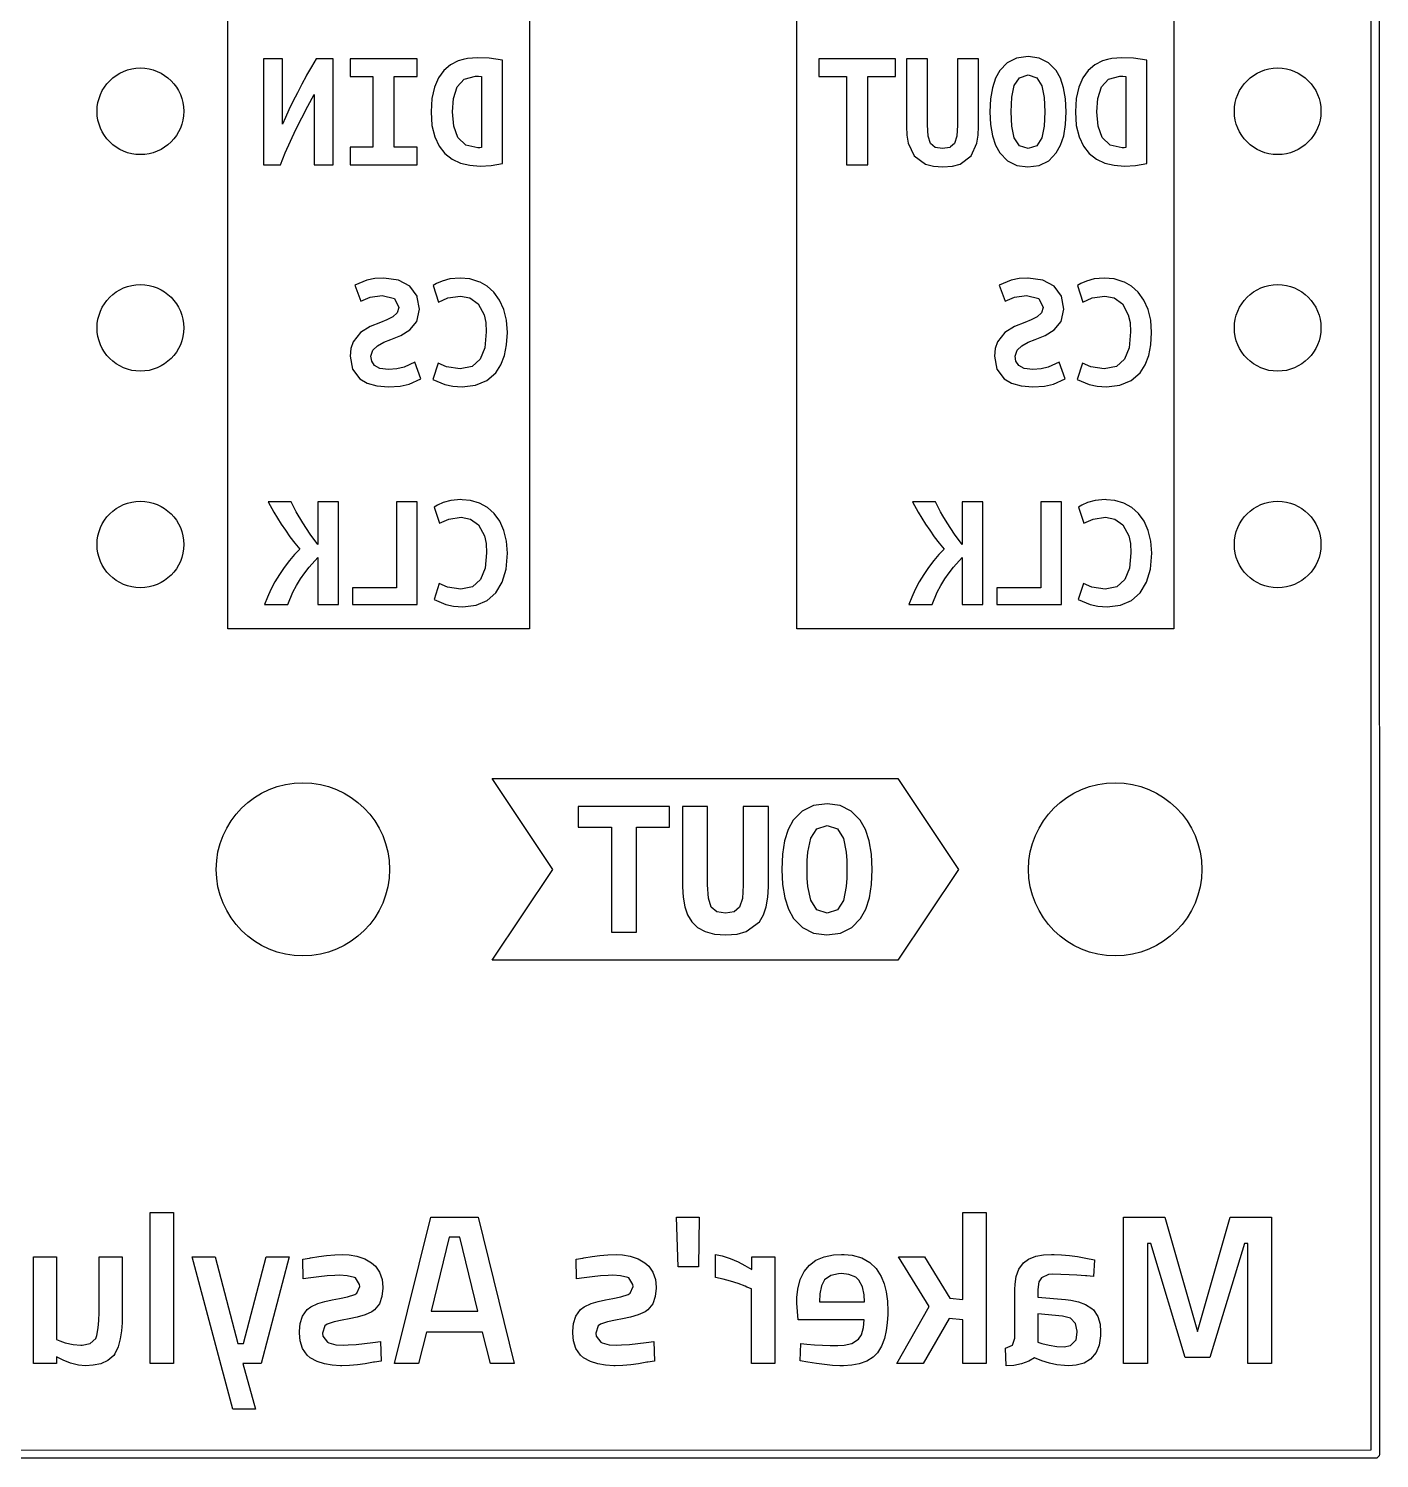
# Model space of a CAD drawing. Extents: x 48.4 to 111, y -108.5 to -46.5.
# Drawn here: x 79.97 to 95.81, y -108.51 to -91.74 of the extents above; entities that cross this region are included whole.
import ezdxf

# ---------------------------------------------------------------- set-up
doc = ezdxf.new("R2010")
doc.units = 0
doc.layers.add('BLACK', color=7, linetype='CONTINUOUS')

msp = doc.modelspace()

# ---------------------------------------------------------------- linework, layer by layer
at = {"layer": 'BLACK', "linetype": 'CONTINUOUS'}
for p, q in [((95.711797, -108.408005), (95.709019, -85.40493)), ((95.805216, -85.40552), (95.808, -108.458)), ((82.306885, -98.778729), (82.306885, -86.641271)), ((85.841115, -86.641271), (85.841115, -98.778729)), ((88.97572, -98.778729), (88.97572, -86.641271)), ((93.39628, -86.641271), (93.39628, -98.778729)), ((82.944824, -92.095822), (82.72242, -92.095822)), ((82.72242, -92.095822), (82.72242, -93.336076)), ((82.944824, -92.859209), (82.944824, -92.095822)), ((83.285443, -92.187739), (83.229341, -92.28717)), ((83.341545, -92.095822), (83.285443, -92.187739)), ((83.539905, -92.095822), (83.341545, -92.095822)), ((83.539905, -93.336076), (83.539905, -92.095822)), ((83.738266, -92.095822), (83.738266, -92.300193)), ((83.897284, -92.095822), (83.738266, -92.095822)), ((84.525697, -92.095822), (83.897284, -92.095822)), ((84.525697, -92.300193), (84.525697, -92.095822)), ((84.914152, -92.164196), (84.836261, -92.231068)), ((85.007572, -92.117862), (84.914152, -92.164196)), ((85.066403, -92.102912), (85.007572, -92.117862)), ((85.114016, -92.090813), (85.066403, -92.102912)), ((85.230978, -92.081796), (85.114016, -92.090813)), ((85.369229, -92.087807), (85.230978, -92.081796)), ((85.527517, -92.111851), (85.369229, -92.087807)), ((85.527517, -93.32205), (85.527517, -92.111851)), ((90.135327, -92.095822), (89.233688, -92.095822)), ((89.233688, -92.095822), (89.233688, -92.300193)), ((90.135327, -92.300193), (90.135327, -92.095822)), ((90.510008, -92.095822), (90.26356, -92.095822)), ((90.26356, -92.095822), (90.26356, -92.88726)), ((90.510008, -92.869227), (90.510008, -92.095822)), ((91.109096, -92.095822), (90.860645, -92.095822)), ((90.860645, -92.095822), (90.860645, -92.871231)), ((91.109096, -92.88726), (91.109096, -92.095822)), ((91.443259, -92.140347), (91.355544, -92.231068)), ((91.452449, -92.135835), (91.443259, -92.140347)), ((91.554127, -92.085915), (91.452449, -92.135835)), ((91.688148, -92.067771), (91.554127, -92.085915)), ((91.818162, -92.085915), (91.688148, -92.067771)), ((91.927695, -92.140347), (91.818162, -92.085915)), ((92.016745, -92.231068), (91.927695, -92.140347)), ((92.469318, -92.164196), (92.391426, -92.231068)), ((92.562737, -92.117862), (92.469318, -92.164196)), ((92.621569, -92.102912), (92.562737, -92.117862)), ((92.669181, -92.090813), (92.621569, -92.102912)), ((92.786143, -92.081796), (92.669181, -92.090813)), ((92.924395, -92.087807), (92.786143, -92.081796)), ((93.082682, -92.111851), (92.924395, -92.087807)), ((93.082682, -93.32205), (93.082682, -92.111851)), ((83.17399, -92.390107), (83.120143, -92.492543)), ((83.224278, -92.296586), (83.17399, -92.390107)), ((83.229341, -92.28717), (83.224278, -92.296586)), ((83.738266, -92.300193), (84.006754, -92.300193)), ((84.006754, -92.300193), (84.006754, -93.131704)), ((84.255205, -93.131704), (84.255205, -92.300193)), ((84.255205, -92.300193), (84.525697, -92.300193)), ((84.773898, -92.318727), (84.727063, -92.427424)), ((84.836261, -92.231068), (84.773898, -92.318727)), ((84.992545, -92.424419), (85.074694, -92.33125)), ((85.074694, -92.33125), (85.208938, -92.296186)), ((85.208938, -92.296186), (85.245004, -92.297188)), ((85.245004, -92.297188), (85.281069, -92.302197)), ((85.281069, -92.302197), (85.281069, -93.135711)), ((89.233688, -92.300193), (89.560282, -92.300193)), ((89.560282, -92.300193), (89.560282, -93.336076)), ((89.808733, -93.336076), (89.808733, -92.300193)), ((89.808733, -92.300193), (90.135327, -92.300193)), ((91.305578, -92.322546), (91.269888, -92.433686)), ((91.355544, -92.231068), (91.305578, -92.322546)), ((91.526855, -92.40839), (91.585963, -92.316222)), ((91.585963, -92.316222), (91.688148, -92.282161)), ((91.688148, -92.282161), (91.790334, -92.316222)), ((91.790334, -92.316222), (91.849441, -92.409392)), ((92.068464, -92.322546), (92.016745, -92.231068)), ((92.105406, -92.433686), (92.068464, -92.322546)), ((92.329063, -92.318727), (92.282228, -92.427424)), ((92.391426, -92.231068), (92.329063, -92.318727)), ((92.54771, -92.424419), (92.629859, -92.33125)), ((92.629859, -92.33125), (92.764103, -92.296186)), ((92.764103, -92.296186), (92.800169, -92.297188)), ((92.800169, -92.297188), (92.836234, -92.302197)), ((92.836234, -92.302197), (92.836234, -93.135711)), ((83.120143, -92.492543), (83.06905, -92.593226)), ((83.243033, -92.650051), (83.317501, -92.512579)), ((83.317501, -92.512579), (83.317501, -93.336076)), ((84.697759, -92.558913), (84.687992, -92.714947)), ((84.727063, -92.427424), (84.697759, -92.558913)), ((84.938447, -92.714947), (84.950468, -92.558663)), ((84.950468, -92.558663), (84.992545, -92.424419)), ((91.269888, -92.433686), (91.248474, -92.564486)), ((91.491791, -92.714947), (91.498804, -92.545639)), ((91.498804, -92.545639), (91.526855, -92.40839)), ((91.849441, -92.409392), (91.877492, -92.546641)), ((91.877492, -92.546641), (91.884505, -92.714947)), ((92.127572, -92.564486), (92.105406, -92.433686)), ((92.252925, -92.558913), (92.243157, -92.714947)), ((92.282228, -92.427424), (92.252925, -92.558913)), ((92.493612, -92.714947), (92.505634, -92.558663)), ((92.505634, -92.558663), (92.54771, -92.424419)), ((83.021964, -92.690903), (82.980138, -92.781067)), ((83.06905, -92.593226), (83.021964, -92.690903)), ((83.171903, -92.787301), (83.243033, -92.650051)), ((84.687992, -92.714947), (84.698761, -92.874487)), ((84.953474, -92.884255), (84.938447, -92.714947)), ((91.248474, -92.564486), (91.241336, -92.714947)), ((91.241336, -92.714947), (91.2486, -92.865408)), ((91.498804, -92.883253), (91.491791, -92.714947)), ((91.884505, -92.714947), (91.877492, -92.884255)), ((92.13496, -92.714947), (92.127572, -92.564486)), ((92.12776, -92.865408), (92.13496, -92.714947)), ((92.243157, -92.714947), (92.253926, -92.874487)), ((92.508639, -92.884255), (92.493612, -92.714947)), ((82.980138, -92.781067), (82.944824, -92.859209)), ((83.104113, -92.924327), (83.171903, -92.787301)), ((84.698761, -92.874487), (84.73107, -93.00848)), ((85.003565, -93.017497), (84.953474, -92.884255)), ((90.26356, -92.88726), (90.268569, -92.990448)), ((90.518022, -93.000466), (90.510008, -92.869227)), ((90.860645, -92.871231), (90.85263, -93.002469)), ((91.104087, -92.990448), (91.109096, -92.88726)), ((91.2486, -92.865408), (91.270389, -92.996208)), ((91.526855, -93.020502), (91.498804, -92.883253)), ((91.877492, -92.884255), (91.849441, -93.021504)), ((92.106158, -92.996208), (92.12776, -92.865408)), ((92.253926, -92.874487), (92.286235, -93.00848)), ((92.55873, -93.017497), (92.508639, -92.884255)), ((82.978552, -93.198604), (83.039663, -93.061354)), ((83.039663, -93.061354), (83.104113, -92.924327)), ((84.73107, -93.00848), (84.782413, -93.11843)), ((85.095732, -93.105657), (85.003565, -93.017497)), ((90.268569, -92.990448), (90.283596, -93.083617)), ((90.546073, -93.086622), (90.518022, -93.000466)), ((90.85263, -93.002469), (90.825581, -93.087624)), ((91.08906, -93.083617), (91.104087, -92.990448)), ((91.270389, -92.996208), (91.306705, -93.107347)), ((91.586964, -93.113671), (91.526855, -93.020502)), ((91.849441, -93.021504), (91.790334, -93.113671)), ((92.070155, -93.107347), (92.106158, -92.996208)), ((92.286235, -93.00848), (92.337578, -93.11843)), ((92.650898, -93.105657), (92.55873, -93.017497)), ((82.92078, -93.336076), (82.978552, -93.198604)), ((84.006754, -93.131704), (83.738266, -93.131704)), ((83.738266, -93.131704), (83.738266, -93.336076)), ((84.525697, -93.131704), (84.255205, -93.131704)), ((84.525697, -93.336076), (84.525697, -93.131704)), ((84.782413, -93.11843), (84.850286, -93.205839)), ((84.850286, -93.205839), (84.933688, -93.271709)), ((85.236989, -93.137715), (85.095732, -93.105657)), ((85.259029, -93.137715), (85.236989, -93.137715)), ((85.281069, -93.135711), (85.259029, -93.137715)), ((90.283596, -93.083617), (90.353724, -93.23389)), ((90.600171, -93.133708), (90.546073, -93.086622)), ((90.686328, -93.147733), (90.600171, -93.133708)), ((90.772484, -93.133708), (90.686328, -93.147733)), ((90.779443, -93.127668), (90.772484, -93.133708)), ((90.825581, -93.087624), (90.779443, -93.127668)), ((91.020936, -93.23389), (91.08906, -93.083617)), ((91.306705, -93.107347), (91.357548, -93.198826)), ((91.357548, -93.198826), (91.445708, -93.289547)), ((91.688148, -93.147733), (91.586964, -93.113671)), ((91.790334, -93.113671), (91.688148, -93.147733)), ((91.931479, -93.289547), (92.019751, -93.198826)), ((92.019751, -93.198826), (92.070155, -93.107347)), ((92.337578, -93.11843), (92.405452, -93.205839)), ((92.405452, -93.205839), (92.488853, -93.271709)), ((92.792154, -93.137715), (92.650898, -93.105657)), ((92.814194, -93.137715), (92.792154, -93.137715)), ((92.836234, -93.135711), (92.814194, -93.137715)), ((82.72242, -93.336076), (82.92078, -93.336076)), ((83.317501, -93.336076), (83.539905, -93.336076)), ((83.738266, -93.336076), (84.525697, -93.336076)), ((84.933688, -93.271709), (85.031616, -93.317041)), ((85.031616, -93.317041), (85.142067, -93.343339)), ((85.142067, -93.343339), (85.263036, -93.352105)), ((85.263036, -93.352105), (85.392271, -93.345092)), ((85.392271, -93.345092), (85.527517, -93.32205)), ((89.560282, -93.336076), (89.808733, -93.336076)), ((90.353724, -93.23389), (90.485964, -93.329063)), ((90.485964, -93.329063), (90.578131, -93.353858)), ((90.578131, -93.353858), (90.690335, -93.362123)), ((90.690335, -93.362123), (90.800786, -93.353858)), ((90.800786, -93.353858), (90.891701, -93.329063)), ((90.891701, -93.329063), (91.020936, -93.23389)), ((91.445708, -93.289547), (91.55524, -93.343979)), ((91.55524, -93.343979), (91.686145, -93.362123)), ((91.686145, -93.362123), (91.820277, -93.343979)), ((91.820277, -93.343979), (91.931479, -93.289547)), ((92.488853, -93.271709), (92.586781, -93.317041)), ((92.586781, -93.317041), (92.697232, -93.343339)), ((92.697232, -93.343339), (92.818202, -93.352105)), ((92.818202, -93.352105), (92.947437, -93.345092)), ((92.947437, -93.345092), (93.082682, -93.32205)), ((83.936329, -94.691337), (83.795125, -94.748609)), ((84.02742, -94.672082), (83.936329, -94.691337)), ((84.13283, -94.665664), (84.02742, -94.672082)), ((84.30736, -94.689856), (84.13283, -94.665664)), ((84.439924, -94.762433), (84.30736, -94.689856)), ((84.751955, -94.730835), (84.71147, -94.754533)), ((84.818113, -94.701212), (84.751955, -94.730835)), ((84.909945, -94.676526), (84.818113, -94.701212)), ((85.02745, -94.665664), (84.909945, -94.676526)), ((85.143228, -94.676279), (85.02745, -94.665664)), ((85.249624, -94.708124), (85.143228, -94.676279)), ((85.263036, -94.715528), (85.249624, -94.708124)), ((85.344419, -94.760458), (85.263036, -94.715528)), ((91.491494, -94.691337), (91.35029, -94.748609)), ((91.582586, -94.672082), (91.491494, -94.691337)), ((91.686145, -94.665776), (91.582586, -94.672082)), ((91.687995, -94.665664), (91.686145, -94.665776)), ((91.862525, -94.689856), (91.687995, -94.665664)), ((91.995089, -94.762433), (91.862525, -94.689856)), ((92.30712, -94.730835), (92.266635, -94.754533)), ((92.373278, -94.701212), (92.30712, -94.730835)), ((92.46511, -94.676526), (92.373278, -94.701212)), ((92.582616, -94.665664), (92.46511, -94.676526)), ((92.698393, -94.676279), (92.582616, -94.665664)), ((92.80479, -94.708124), (92.698393, -94.676279)), ((92.818202, -94.715528), (92.80479, -94.708124)), ((92.899584, -94.760458), (92.818202, -94.715528)), ((83.795125, -94.748609), (83.866221, -94.936222)), ((83.866221, -94.936222), (83.975827, -94.888825)), ((83.975827, -94.888825), (84.115056, -94.869076)), ((84.115056, -94.869076), (84.260209, -94.904131)), ((84.260209, -94.904131), (84.308594, -95.009293)), ((84.523609, -94.877963), (84.439924, -94.762433)), ((84.525697, -94.889417), (84.523609, -94.877963)), ((84.551504, -95.031017), (84.525697, -94.889417)), ((84.71147, -94.754533), (84.774666, -94.948072)), ((84.774666, -94.948072), (84.884272, -94.897712)), ((84.884272, -94.897712), (85.0314, -94.876976)), ((85.0314, -94.876976), (85.142981, -94.897712)), ((85.142981, -94.897712), (85.23975, -94.966833)), ((85.425389, -94.832541), (85.344419, -94.760458)), ((85.4913, -94.923633), (85.425389, -94.832541)), ((91.35029, -94.748609), (91.421386, -94.936222)), ((91.421386, -94.936222), (91.530992, -94.888825)), ((91.530992, -94.888825), (91.670221, -94.869076)), ((91.670221, -94.869076), (91.815375, -94.904131)), ((91.815375, -94.904131), (91.863759, -95.009293)), ((92.078774, -94.877963), (91.995089, -94.762433)), ((92.10667, -95.031017), (92.078774, -94.877963)), ((92.266635, -94.754533), (92.329831, -94.948072)), ((92.329831, -94.948072), (92.439437, -94.897712)), ((92.439437, -94.897712), (92.586565, -94.876976)), ((92.586565, -94.876976), (92.698146, -94.897712)), ((92.698146, -94.897712), (92.794915, -94.966833)), ((92.980554, -94.832541), (92.899584, -94.760458)), ((93.046466, -94.923633), (92.980554, -94.832541)), ((84.288845, -95.071502), (84.238486, -95.118899)), ((84.308594, -95.009293), (84.288845, -95.071502)), ((84.519906, -95.17617), (84.551504, -95.031017)), ((85.23975, -94.966833), (85.308871, -95.096188)), ((85.540919, -95.032992), (85.4913, -94.923633)), ((85.572024, -95.159878), (85.540919, -95.032992)), ((91.84401, -95.071502), (91.793651, -95.118899)), ((91.863759, -95.009293), (91.84401, -95.071502)), ((92.075071, -95.17617), (92.10667, -95.031017)), ((92.794915, -94.966833), (92.864036, -95.096188)), ((93.096085, -95.032992), (93.046466, -94.923633)), ((93.127189, -95.159878), (93.096085, -95.032992)), ((83.973852, -95.233442), (83.859309, -95.304538)), ((84.093332, -95.185057), (83.973852, -95.233442)), ((84.169365, -95.155434), (84.093332, -95.185057)), ((84.238486, -95.118899), (84.169365, -95.155434)), ((84.439924, -95.273927), (84.519906, -95.17617)), ((85.308871, -95.096188), (85.328867, -95.187032)), ((85.328867, -95.187032), (85.335532, -95.297625)), ((85.582392, -95.30355), (85.572024, -95.159878)), ((91.529017, -95.233442), (91.414474, -95.304538)), ((91.648497, -95.185057), (91.529017, -95.233442)), ((91.72453, -95.155434), (91.648497, -95.185057)), ((91.793651, -95.118899), (91.72453, -95.155434)), ((91.995089, -95.273927), (92.075071, -95.17617)), ((92.864036, -95.096188), (92.884032, -95.187032)), ((92.884032, -95.187032), (92.890697, -95.297625)), ((93.137557, -95.30355), (93.127189, -95.159878)), ((83.859309, -95.304538), (83.773401, -95.415131)), ((84.134805, -95.419081), (84.217749, -95.38452)), ((84.217749, -95.38452), (84.332293, -95.339098)), ((84.332293, -95.339098), (84.439924, -95.273927)), ((85.335532, -95.297625), (85.317511, -95.482524)), ((85.573875, -95.44784), (85.582392, -95.30355)), ((91.414474, -95.304538), (91.328567, -95.415131)), ((91.68997, -95.419081), (91.772915, -95.38452)), ((91.772915, -95.38452), (91.887458, -95.339098)), ((91.887458, -95.339098), (91.995089, -95.273927)), ((92.890697, -95.297625), (92.872676, -95.482524)), ((93.12904, -95.44784), (93.137557, -95.30355)), ((83.748222, -95.489929), (83.739828, -95.582008)), ((83.773401, -95.415131), (83.748222, -95.489929)), ((83.982739, -95.580033), (84.004462, -95.512887)), ((84.004462, -95.512887), (84.059759, -95.460553)), ((84.059759, -95.460553), (84.134805, -95.419081)), ((85.317511, -95.482524), (85.263449, -95.618544)), ((85.505742, -95.683838), (85.548325, -95.574602)), ((85.548325, -95.574602), (85.573875, -95.44784)), ((91.303387, -95.489929), (91.294994, -95.582008)), ((91.328567, -95.415131), (91.303387, -95.489929)), ((91.537904, -95.580033), (91.559628, -95.512887)), ((91.559628, -95.512887), (91.614924, -95.460553)), ((91.614924, -95.460553), (91.68997, -95.419081)), ((92.872676, -95.482524), (92.818614, -95.618544)), ((93.060907, -95.683838), (93.10349, -95.574602)), ((93.10349, -95.574602), (93.12904, -95.44784)), ((83.739828, -95.582008), (83.767724, -95.734321)), ((83.767724, -95.734321), (83.851409, -95.84763)), ((83.991626, -95.638292), (83.982739, -95.580033)), ((84.024211, -95.689639), (83.991626, -95.638292)), ((84.088395, -95.725187), (84.024211, -95.689639)), ((84.190101, -95.738024), (84.088395, -95.725187)), ((84.288598, -95.731112), (84.190101, -95.738024)), ((84.370803, -95.710375), (84.288598, -95.731112)), ((84.498183, -95.651129), (84.370803, -95.710375)), ((84.569278, -95.848617), (84.498183, -95.651129)), ((84.770716, -95.664953), (84.709495, -95.856517)), ((84.870447, -95.708401), (84.770716, -95.664953)), ((85.02745, -95.730124), (84.870447, -95.708401)), ((85.168408, -95.702229), (85.02745, -95.730124)), ((85.263449, -95.618544), (85.168408, -95.702229)), ((85.446125, -95.775547), (85.505742, -95.683838)), ((91.294994, -95.582008), (91.322889, -95.734321)), ((91.322889, -95.734321), (91.406574, -95.84763)), ((91.546791, -95.638292), (91.537904, -95.580033)), ((91.579376, -95.689639), (91.546791, -95.638292)), ((91.64356, -95.725187), (91.579376, -95.689639)), ((91.745266, -95.738024), (91.64356, -95.725187)), ((91.843764, -95.731112), (91.745266, -95.738024)), ((91.925968, -95.710375), (91.843764, -95.731112)), ((92.053348, -95.651129), (91.925968, -95.710375)), ((92.124443, -95.848617), (92.053348, -95.651129)), ((92.325881, -95.664953), (92.26466, -95.856517)), ((92.425613, -95.708401), (92.325881, -95.664953)), ((92.582616, -95.730124), (92.425613, -95.708401)), ((92.723573, -95.702229), (92.582616, -95.730124)), ((92.818614, -95.618544), (92.723573, -95.702229)), ((93.00129, -95.775547), (93.060907, -95.683838)), ((83.851409, -95.84763), (83.938633, -95.899745)), ((83.938633, -95.899745), (84.05153, -95.931014)), ((84.326862, -95.93329), (84.433011, -95.908851)), ((84.433011, -95.908851), (84.569278, -95.848617)), ((84.709495, -95.856517), (84.848724, -95.914776)), ((85.210017, -95.923004), (85.341676, -95.867708)), ((85.341676, -95.867708), (85.446125, -95.775547)), ((91.406574, -95.84763), (91.493798, -95.899745)), ((91.493798, -95.899745), (91.606696, -95.931014)), ((91.882027, -95.93329), (91.988177, -95.908851)), ((91.988177, -95.908851), (92.124443, -95.848617)), ((92.26466, -95.856517), (92.403889, -95.914776)), ((92.765182, -95.923004), (92.896841, -95.867708)), ((92.896841, -95.867708), (93.00129, -95.775547)), ((84.05153, -95.931014), (84.190101, -95.941436)), ((84.190101, -95.941436), (84.326862, -95.93329)), ((84.848724, -95.914776), (84.943271, -95.934771)), ((84.943271, -95.934771), (85.051149, -95.941436)), ((85.051149, -95.941436), (85.210017, -95.923004)), ((91.606696, -95.931014), (91.745266, -95.941436)), ((91.745266, -95.941436), (91.882027, -95.93329)), ((92.403889, -95.914776), (92.498436, -95.934771)), ((92.498436, -95.934771), (92.606314, -95.941436)), ((92.606314, -95.941436), (92.765182, -95.923004)), ((82.777615, -97.290298), (82.842837, -97.410035)), ((82.92078, -97.290298), (82.777615, -97.290298)), ((82.842837, -97.410035), (82.929475, -97.550214)), ((83.048238, -97.290298), (82.92078, -97.290298)), ((83.106646, -97.407114), (83.048238, -97.290298)), ((83.18355, -97.537559), (83.106646, -97.407114)), ((83.601168, -97.290298), (83.361695, -97.290298)), ((83.361695, -97.290298), (83.361695, -97.79066)), ((83.601168, -98.495451), (83.601168, -97.290298)), ((84.524014, -97.290298), (84.282595, -97.290298)), ((84.282595, -97.290298), (84.282595, -98.296863)), ((84.524014, -98.495451), (84.524014, -97.290298)), ((84.764461, -97.32729), (84.724549, -97.350653)), ((84.724549, -97.350653), (84.78685, -97.541453)), ((84.829683, -97.298086), (84.764461, -97.32729)), ((84.920215, -97.273749), (84.829683, -97.298086)), ((85.036058, -97.263041), (84.920215, -97.273749)), ((85.051149, -97.264425), (85.036058, -97.263041)), ((85.150197, -97.273506), (85.051149, -97.264425)), ((85.255088, -97.3049), (85.150197, -97.273506)), ((85.348541, -97.356494), (85.255088, -97.3049)), ((85.428365, -97.427557), (85.348541, -97.356494)), ((90.603404, -97.290298), (90.33278, -97.290298)), ((90.33278, -97.290298), (90.398002, -97.410035)), ((90.398002, -97.410035), (90.484641, -97.550214)), ((90.661812, -97.407114), (90.603404, -97.290298)), ((90.690335, -97.455496), (90.661812, -97.407114)), ((91.156333, -97.290298), (90.91686, -97.290298)), ((90.91686, -97.290298), (90.91686, -97.79066)), ((91.156333, -98.495451), (91.156333, -97.290298)), ((92.07918, -97.290298), (91.83776, -97.290298)), ((91.83776, -97.290298), (91.83776, -98.296863)), ((92.07918, -98.495451), (92.07918, -97.290298)), ((92.319626, -97.32729), (92.279714, -97.350653)), ((92.279714, -97.350653), (92.342016, -97.541453)), ((92.384848, -97.298086), (92.319626, -97.32729)), ((92.475381, -97.273749), (92.384848, -97.298086)), ((92.591223, -97.263041), (92.475381, -97.273749)), ((92.606314, -97.264425), (92.591223, -97.263041)), ((92.705362, -97.273506), (92.606314, -97.264425)), ((92.810253, -97.3049), (92.705362, -97.273506)), ((92.903706, -97.356494), (92.810253, -97.3049)), ((92.98353, -97.427557), (92.903706, -97.356494)), ((82.929475, -97.550214), (82.979852, -97.623954)), ((83.272136, -97.669951), (83.18355, -97.537559)), ((84.78685, -97.541453), (84.894905, -97.491806)), ((84.894905, -97.491806), (85.039952, -97.471363)), ((85.039952, -97.471363), (85.149954, -97.491806)), ((85.149954, -97.491806), (85.245353, -97.559949)), ((85.245353, -97.559949), (85.313496, -97.687473)), ((85.493344, -97.51736), (85.428365, -97.427557)), ((85.542261, -97.625171), (85.493344, -97.51736)), ((90.484641, -97.550214), (90.535018, -97.623954)), ((90.738716, -97.537559), (90.690335, -97.455496)), ((90.827301, -97.669951), (90.738716, -97.537559)), ((92.342016, -97.541453), (92.450071, -97.491806)), ((92.450071, -97.491806), (92.595117, -97.471363)), ((92.595117, -97.471363), (92.705119, -97.491806)), ((92.705119, -97.491806), (92.800519, -97.559949)), ((92.800519, -97.559949), (92.868661, -97.687473)), ((93.048509, -97.51736), (92.98353, -97.427557)), ((93.097426, -97.625171), (93.048509, -97.51736)), ((82.979852, -97.623954), (83.033636, -97.699155)), ((83.033636, -97.699155), (83.090341, -97.773625)), ((83.361695, -97.79066), (83.272136, -97.669951)), ((85.313496, -97.687473), (85.333209, -97.777032)), ((85.572925, -97.750262), (85.542261, -97.625171)), ((85.583146, -97.891901), (85.572925, -97.750262)), ((90.535018, -97.623954), (90.588802, -97.699155)), ((90.588802, -97.699155), (90.645506, -97.773625)), ((90.91686, -97.79066), (90.827301, -97.669951)), ((92.868661, -97.687473), (92.888374, -97.777032)), ((93.12809, -97.750262), (93.097426, -97.625171)), ((93.138312, -97.891901), (93.12809, -97.750262)), ((83.088637, -97.907963), (83.026822, -97.979513)), ((83.149479, -97.845175), (83.088637, -97.907963)), ((83.090341, -97.773625), (83.149479, -97.845175)), ((85.33978, -97.88606), (85.322014, -98.068342)), ((85.333209, -97.777032), (85.33978, -97.88606)), ((85.56822, -98.077725), (85.583146, -97.891901)), ((90.643803, -97.907963), (90.581987, -97.979513)), ((90.704644, -97.845175), (90.643803, -97.907963)), ((90.645506, -97.773625), (90.704644, -97.845175)), ((92.894945, -97.88606), (92.877179, -98.068342)), ((92.888374, -97.777032), (92.894945, -97.88606)), ((93.123385, -98.077725), (93.138312, -97.891901)), ((82.966224, -98.058121), (82.909033, -98.142082)), ((83.026822, -97.979513), (82.966224, -98.058121)), ((83.207157, -98.122126), (83.259481, -98.05447)), ((83.259481, -98.05447), (83.361695, -97.944468)), ((83.361695, -97.944468), (83.361695, -98.495451)), ((85.322014, -98.068342), (85.268717, -98.202437)), ((85.52344, -98.232831), (85.56822, -98.077725)), ((90.521389, -98.058121), (90.464198, -98.142082)), ((90.581987, -97.979513), (90.521389, -98.058121)), ((90.762322, -98.122126), (90.814646, -98.05447)), ((90.814646, -98.05447), (90.91686, -97.944468)), ((90.91686, -97.944468), (90.91686, -98.495451)), ((92.877179, -98.068342), (92.823882, -98.202437)), ((93.078606, -98.232831), (93.123385, -98.077725)), ((82.856222, -98.229694), (82.808765, -98.319253)), ((82.909033, -98.142082), (82.856222, -98.229694)), ((83.110784, -98.27058), (83.157267, -98.194649)), ((83.157267, -98.194649), (83.207157, -98.122126)), ((84.782957, -98.24819), (84.722602, -98.437043)), ((84.881277, -98.291022), (84.782957, -98.24819)), ((85.268717, -98.202437), (85.17502, -98.284938)), ((85.448808, -98.357218), (85.52344, -98.232831)), ((90.411387, -98.229694), (90.363931, -98.319253)), ((90.464198, -98.142082), (90.411387, -98.229694)), ((90.665949, -98.27058), (90.712432, -98.194649)), ((90.712432, -98.194649), (90.762322, -98.122126)), ((92.338122, -98.24819), (92.277767, -98.437043)), ((92.436442, -98.291022), (92.338122, -98.24819)), ((92.823882, -98.202437), (92.730186, -98.284938)), ((93.003973, -98.357218), (93.078606, -98.232831)), ((82.768367, -98.408569), (82.736729, -98.495451)), ((82.808765, -98.319253), (82.768367, -98.408569)), ((83.007353, -98.495451), (83.068681, -98.348457)), ((83.068681, -98.348457), (83.110784, -98.27058)), ((84.190101, -98.296863), (83.766657, -98.296863)), ((83.766657, -98.296863), (83.766657, -98.495451)), ((84.282595, -98.296863), (84.190101, -98.296863)), ((85.036058, -98.312439), (84.881277, -98.291022)), ((85.17502, -98.284938), (85.036058, -98.312439)), ((85.345837, -98.448075), (85.448808, -98.357218)), ((90.323532, -98.408569), (90.291894, -98.495451)), ((90.363931, -98.319253), (90.323532, -98.408569)), ((90.562518, -98.495451), (90.623846, -98.348457)), ((90.623846, -98.348457), (90.665949, -98.27058)), ((91.745266, -98.296863), (91.321822, -98.296863)), ((91.321822, -98.296863), (91.321822, -98.495451)), ((91.83776, -98.296863), (91.745266, -98.296863)), ((92.591223, -98.312439), (92.436442, -98.291022)), ((92.730186, -98.284938), (92.591223, -98.312439)), ((92.901002, -98.448075), (93.003973, -98.357218)), ((82.736729, -98.495451), (83.007353, -98.495451)), ((83.361695, -98.495451), (83.601168, -98.495451)), ((83.766657, -98.495451), (84.524014, -98.495451)), ((84.722602, -98.437043), (84.85986, -98.494477)), ((84.85986, -98.494477), (84.95307, -98.51419)), ((84.95307, -98.51419), (85.059421, -98.520761)), ((85.059421, -98.520761), (85.216041, -98.502589)), ((85.216041, -98.502589), (85.345837, -98.448075)), ((90.291894, -98.495451), (90.562518, -98.495451)), ((90.91686, -98.495451), (91.156333, -98.495451)), ((91.321822, -98.495451), (92.07918, -98.495451)), ((92.277767, -98.437043), (92.415026, -98.494477)), ((92.415026, -98.494477), (92.508235, -98.51419)), ((92.508235, -98.51419), (92.614586, -98.520761)), ((92.614586, -98.520761), (92.771206, -98.502589)), ((92.771206, -98.502589), (92.901002, -98.448075)), ((82.564854, -98.778729), (82.306885, -98.778729)), ((83.007353, -98.778729), (82.564854, -98.778729)), ((83.766657, -98.778729), (83.007353, -98.778729)), ((85.059421, -98.778729), (83.766657, -98.778729)), ((85.583146, -98.778729), (85.059421, -98.778729)), ((85.841115, -98.778729), (85.583146, -98.778729)), ((89.233688, -98.778729), (88.97572, -98.778729)), ((89.560282, -98.778729), (89.233688, -98.778729)), ((90.562518, -98.778729), (89.560282, -98.778729)), ((91.321822, -98.778729), (90.562518, -98.778729)), ((92.614586, -98.778729), (91.321822, -98.778729)), ((93.138312, -98.778729), (92.614586, -98.778729)), ((93.39628, -98.778729), (93.138312, -98.778729)), ((86.116319, -101.6), (85.405119, -100.5332)), ((85.405119, -100.5332), (86.116319, -100.5332)), ((86.116319, -100.5332), (86.413975, -100.5332)), ((86.413975, -100.5332), (89.862025, -100.5332)), ((89.862025, -100.5332), (90.159681, -100.5332)), ((90.159681, -100.5332), (90.870881, -101.6)), ((87.485537, -100.864194), (86.413975, -100.864194)), ((86.413975, -100.864194), (86.413975, -101.107081)), ((87.485537, -101.107081), (87.485537, -100.864194)), ((87.930831, -100.864194), (87.637937, -100.864194)), ((87.637937, -100.864194), (87.637937, -101.804787)), ((87.930831, -101.783356), (87.930831, -100.864194)), ((88.642825, -100.864194), (88.34755, -100.864194)), ((88.34755, -100.864194), (88.34755, -101.785737)), ((88.642825, -101.804787), (88.642825, -100.864194)), ((89.039965, -100.91711), (88.935719, -101.024928)), ((89.171727, -100.85242), (89.039965, -100.91711)), ((89.331006, -100.830856), (89.171727, -100.85242)), ((89.485523, -100.85242), (89.331006, -100.830856)), ((89.615698, -100.91711), (89.485523, -100.85242)), ((89.721531, -101.024928), (89.615698, -100.91711)), ((86.413975, -101.107081), (86.802119, -101.107081)), ((86.802119, -101.107081), (86.802119, -102.338187)), ((87.097394, -102.338187), (87.097394, -101.107081)), ((87.097394, -101.107081), (87.485537, -101.107081)), ((88.935719, -101.024928), (88.876336, -101.133647)), ((89.209562, -101.126131), (89.331006, -101.08565)), ((89.331006, -101.08565), (89.45245, -101.126131)), ((89.782997, -101.133647), (89.721531, -101.024928)), ((88.83392, -101.265732), (88.808471, -101.421183)), ((88.876336, -101.133647), (88.83392, -101.265732)), ((89.105978, -101.398784), (89.139316, -101.235669)), ((89.139316, -101.235669), (89.209562, -101.126131)), ((89.45245, -101.126131), (89.522697, -101.236859)), ((89.522697, -101.236859), (89.556034, -101.399975)), ((89.826902, -101.265732), (89.782997, -101.133647)), ((89.853244, -101.421183), (89.826902, -101.265732)), ((88.808471, -101.421183), (88.799987, -101.6)), ((89.099727, -101.496118), (89.105978, -101.398784)), ((89.556034, -101.399975), (89.562285, -101.496416)), ((89.862025, -101.6), (89.853244, -101.421183)), ((85.405119, -102.6668), (86.116319, -101.6)), ((88.799987, -101.6), (88.80862, -101.778817)), ((89.097644, -101.6), (89.099727, -101.496118)), ((89.099727, -101.703584), (89.097644, -101.6)), ((89.562285, -101.496416), (89.564369, -101.6)), ((89.564369, -101.6), (89.562285, -101.703882)), ((89.853467, -101.778817), (89.862025, -101.6)), ((90.870881, -101.6), (90.159681, -102.6668)), ((88.80862, -101.778817), (88.834516, -101.934268)), ((89.105978, -101.800025), (89.099727, -101.703584)), ((89.562285, -101.703882), (89.556034, -101.801216)), ((89.827795, -101.934268), (89.853467, -101.778817)), ((87.637937, -101.804787), (87.643891, -101.927422)), ((87.643891, -101.927422), (87.66175, -102.03815)), ((87.940356, -101.939328), (87.930831, -101.783356)), ((87.973694, -102.041722), (87.940356, -101.939328)), ((88.338025, -101.941709), (88.305878, -102.042912)), ((88.34755, -101.785737), (88.338025, -101.941709)), ((88.619012, -102.03815), (88.636872, -101.927422)), ((88.636872, -101.927422), (88.642825, -101.804787)), ((88.834516, -101.934268), (88.877676, -102.066353)), ((89.139316, -101.963141), (89.105978, -101.800025)), ((89.556034, -101.801216), (89.522697, -101.964331)), ((89.785006, -102.066353), (89.827795, -101.934268)), ((87.66175, -102.03815), (87.694492, -102.135186)), ((88.037987, -102.097681), (87.973694, -102.041722)), ((88.140381, -102.11435), (88.037987, -102.097681)), ((88.242775, -102.097681), (88.140381, -102.11435)), ((88.305878, -102.042912), (88.242775, -102.097681)), ((88.586866, -102.135186), (88.619012, -102.03815)), ((88.877676, -102.066353), (88.9381, -102.175072)), ((89.210753, -102.073869), (89.139316, -101.963141)), ((89.331006, -102.11435), (89.210753, -102.073869)), ((89.45245, -102.073869), (89.331006, -102.11435)), ((89.522697, -101.964331), (89.45245, -102.073869)), ((89.725103, -102.175072), (89.785006, -102.066353)), ((87.694492, -102.135186), (87.745094, -102.216744)), ((87.745094, -102.216744), (87.81415, -102.28193)), ((87.81415, -102.28193), (87.902256, -102.329853)), ((88.384459, -102.329853), (88.53805, -102.216744)), ((88.53805, -102.216744), (88.586866, -102.135186)), ((88.9381, -102.175072), (89.042875, -102.28289)), ((89.042875, -102.28289), (89.17305, -102.34758)), ((89.488036, -102.34758), (89.620196, -102.28289)), ((89.620196, -102.28289), (89.725103, -102.175072)), ((86.802119, -102.338187), (87.097394, -102.338187)), ((87.902256, -102.329853), (88.011794, -102.359321)), ((88.011794, -102.359321), (88.145144, -102.369144)), ((88.145144, -102.369144), (88.27641, -102.359321)), ((88.27641, -102.359321), (88.384459, -102.329853)), ((89.17305, -102.34758), (89.328625, -102.369144)), ((89.328625, -102.369144), (89.488036, -102.34758)), ((86.116319, -102.6668), (85.405119, -102.6668)), ((86.413975, -102.6668), (86.116319, -102.6668)), ((86.802119, -102.6668), (86.413975, -102.6668)), ((88.145144, -102.6668), (86.802119, -102.6668)), ((89.328625, -102.6668), (88.145144, -102.6668)), ((89.862025, -102.6668), (89.328625, -102.6668)), ((90.159681, -102.6668), (89.862025, -102.6668)), ((81.395734, -107.393741), (81.395734, -105.622813)), ((81.395734, -105.622813), (81.668452, -105.622813)), ((81.668452, -105.622813), (81.668452, -107.393741)), ((90.924784, -106.645938), (90.924784, -105.622813)), ((90.924784, -105.622813), (91.197502, -105.622813)), ((91.197502, -105.622813), (91.197502, -107.393741)), ((84.413029, -106.780994), (84.686151, -105.680136)), ((84.686151, -105.680136), (85.238969, -105.680136)), ((85.238969, -105.680136), (85.661942, -107.393741)), ((87.585296, -106.260746), (87.567925, -105.680136)), ((87.567925, -105.680136), (87.833261, -105.680136)), ((87.833261, -105.680136), (87.825444, -106.260746)), ((92.808186, -107.393741), (92.808186, -105.680136)), ((92.808186, -105.680136), (93.293693, -105.680136)), ((93.293693, -105.680136), (93.67628, -107.018537)), ((93.67628, -107.018537), (94.058866, -105.680136)), ((94.058866, -105.680136), (94.541767, -105.680136)), ((94.541767, -105.680136), (94.541767, -107.393741)), ((84.89894, -105.912901), (84.688757, -106.780994)), ((85.024008, -105.912901), (84.89894, -105.912901)), ((85.236797, -106.780994), (85.024008, -105.912901)), ((83.275374, -106.155775), (83.37272, -106.140591)), ((83.37272, -106.140591), (83.463084, -106.129272)), ((83.463084, -106.129272), (83.557808, -106.121068)), ((83.557808, -106.121068), (83.653472, -106.117874)), ((83.653472, -106.117874), (83.727904, -106.121217)), ((83.727904, -106.121217), (83.819072, -106.136077)), ((83.819072, -106.136077), (83.910606, -106.167004)), ((86.480241, -106.155775), (86.577587, -106.140591)), ((86.577587, -106.140591), (86.667951, -106.129272)), ((86.667951, -106.129272), (86.762675, -106.121068)), ((86.762675, -106.121068), (86.858338, -106.117874)), ((86.858338, -106.117874), (86.932771, -106.121217)), ((86.932771, -106.121217), (87.023939, -106.136077)), ((87.023939, -106.136077), (87.115473, -106.167004)), ((88.023468, -106.387986), (88.023468, -106.115702)), ((88.023468, -106.115702), (88.103116, -106.134119)), ((88.103116, -106.134119), (88.196078, -106.164289)), ((89.295824, -106.143111), (89.406572, -106.120737)), ((89.406572, -106.120737), (89.500399, -106.115702)), ((89.500399, -106.115702), (89.533796, -106.116352)), ((89.533796, -106.116352), (89.627625, -106.126097)), ((89.627625, -106.126097), (89.737887, -106.157283)), ((91.692943, -106.171397), (91.777912, -106.137458)), ((91.777912, -106.137458), (91.870396, -106.12044)), ((91.870396, -106.12044), (91.964412, -106.115702)), ((91.964412, -106.115702), (91.99319, -106.115955)), ((91.99319, -106.115955), (92.081582, -106.119746)), ((92.081582, -106.119746), (92.173057, -106.128087)), ((92.173057, -106.128087), (92.267616, -106.140978)), ((92.267616, -106.140978), (92.365259, -106.158418)), ((93.126068, -105.988029), (93.088287, -105.988029)), ((93.088287, -105.988029), (93.088287, -107.393741)), ((93.531236, -107.323824), (93.126068, -105.988029)), ((94.226492, -105.988029), (93.821324, -107.323824)), ((94.264273, -105.988029), (94.226492, -105.988029)), ((94.264273, -107.393741), (94.264273, -105.988029)), ((80.026501, -107.393741), (80.026501, -106.143061)), ((80.026501, -106.143061), (80.297047, -106.143061)), ((80.297047, -106.143061), (80.297047, -107.11364)), ((80.794713, -106.798365), (80.794713, -106.143061)), ((80.794713, -106.143061), (81.067431, -106.143061)), ((81.067431, -106.143061), (81.067431, -106.795759)), ((82.36284, -107.931359), (81.887755, -106.143061)), ((81.887755, -106.143061), (82.157867, -106.143061)), ((82.157867, -106.143061), (82.422768, -107.160975)), ((82.490513, -107.160975), (82.755414, -106.143061)), ((83.023355, -106.143061), (82.695486, -107.393741)), ((82.755414, -106.143061), (83.023355, -106.143061)), ((83.183598, -106.173025), (83.260897, -106.15826)), ((83.188375, -106.400579), (83.183598, -106.173025)), ((83.260897, -106.15826), (83.275374, -106.155775)), ((83.910606, -106.167004), (83.99046, -106.212977)), ((83.99046, -106.212977), (84.03503, -106.252076)), ((84.03503, -106.252076), (84.084595, -106.323606)), ((86.388465, -106.173025), (86.465764, -106.15826)), ((86.393242, -106.400579), (86.388465, -106.173025)), ((86.465764, -106.15826), (86.480241, -106.155775)), ((87.115473, -106.167004), (87.195327, -106.212977)), ((87.195327, -106.212977), (87.239897, -106.252076)), ((87.239897, -106.252076), (87.289461, -106.323606)), ((87.825444, -106.260746), (87.585296, -106.260746)), ((88.196078, -106.164289), (88.289081, -106.20381)), ((88.289081, -106.20381), (88.368832, -106.245128)), ((88.368832, -106.245128), (88.448612, -106.293316)), ((88.448612, -106.293316), (88.448612, -106.143061)), ((88.448612, -106.143061), (88.718724, -106.143061)), ((88.718724, -106.143061), (88.718724, -107.393741)), ((89.062024, -106.317634), (89.12355, -106.24156)), ((89.12355, -106.24156), (89.201484, -106.183386)), ((89.201484, -106.183386), (89.295824, -106.143111)), ((89.737887, -106.157283), (89.831186, -106.209259)), ((89.831186, -106.209259), (89.907522, -106.282025)), ((89.907522, -106.282025), (89.966894, -106.375582)), ((90.529604, -106.728448), (90.169165, -106.143061)), ((90.169165, -106.143061), (90.474453, -106.143061)), ((90.474453, -106.143061), (90.769752, -106.630739)), ((91.549887, -106.372805), (91.581013, -106.287691)), ((91.581013, -106.287691), (91.634371, -106.214714)), ((91.634371, -106.214714), (91.692943, -106.171397)), ((92.365259, -106.158418), (92.465987, -106.180407)), ((92.465987, -106.180407), (92.455999, -106.373221)), ((83.27668, -106.38907), (83.188375, -106.400579)), ((83.372151, -106.377833), (83.27668, -106.38907)), ((83.469061, -106.368274), (83.372151, -106.377833)), ((83.560731, -106.362032), (83.469061, -106.368274)), ((83.616125, -106.360627), (83.560731, -106.362032)), ((83.704104, -106.365024), (83.616125, -106.360627)), ((83.789853, -106.386306), (83.704104, -106.365024)), ((83.800253, -106.391894), (83.789853, -106.386306)), ((83.849694, -106.466784), (83.800253, -106.391894)), ((83.851496, -106.490906), (83.849694, -106.466784)), ((84.084595, -106.323606), (84.113411, -106.410594)), ((84.113411, -106.410594), (84.121608, -106.500894)), ((86.481547, -106.38907), (86.393242, -106.400579)), ((86.577017, -106.377833), (86.481547, -106.38907)), ((86.673927, -106.368274), (86.577017, -106.377833)), ((86.765598, -106.362032), (86.673927, -106.368274)), ((86.820992, -106.360627), (86.765598, -106.362032)), ((86.908971, -106.365024), (86.820992, -106.360627)), ((86.99472, -106.386306), (86.908971, -106.365024)), ((87.00512, -106.391894), (86.99472, -106.386306)), ((87.054561, -106.466784), (87.00512, -106.391894)), ((87.056363, -106.490906), (87.054561, -106.466784)), ((87.289461, -106.323606), (87.318278, -106.410594)), ((87.318278, -106.410594), (87.326475, -106.500894)), ((88.114521, -106.40781), (88.023468, -106.387986)), ((88.199589, -106.430045), (88.114521, -106.40781)), ((88.289482, -106.458408), (88.199589, -106.430045)), ((88.371558, -106.489919), (88.289482, -106.458408)), ((88.988192, -106.523482), (89.016905, -106.411608)), ((89.016905, -106.411608), (89.062024, -106.317634)), ((89.301941, -106.414476), (89.265951, -106.485478)), ((89.374841, -106.361486), (89.301941, -106.414476)), ((89.467042, -106.341804), (89.374841, -106.361486)), ((89.500833, -106.340651), (89.467042, -106.341804)), ((89.587989, -106.349836), (89.500833, -106.340651)), ((89.667835, -106.384376), (89.587989, -106.349836)), ((89.704503, -106.418384), (89.667835, -106.384376)), ((89.745984, -106.497745), (89.704503, -106.418384)), ((89.966894, -106.375582), (90.00029, -106.459393)), ((90.00029, -106.459393), (90.024145, -106.554899)), ((91.533188, -106.528253), (91.535658, -106.463919)), ((91.535658, -106.463919), (91.549887, -106.372805)), ((91.815679, -106.439043), (91.8033, -106.528253)), ((91.847161, -106.38842), (91.815679, -106.439043)), ((91.926577, -106.351977), (91.847161, -106.38842)), ((91.975703, -106.348033), (91.926577, -106.351977)), ((92.07216, -106.349613), (91.975703, -106.348033)), ((92.168513, -106.353671), (92.07216, -106.349613)), ((92.261014, -106.35927), (92.168513, -106.353671)), ((92.361163, -106.36678), (92.261014, -106.35927)), ((92.376094, -106.368009), (92.361163, -106.36678)), ((92.455999, -106.373221), (92.376094, -106.368009)), ((83.529706, -106.649847), (83.613798, -106.634324)), ((83.613798, -106.634324), (83.708624, -106.613662)), ((83.708624, -106.613662), (83.795042, -106.58601)), ((83.795042, -106.58601), (83.817039, -106.571959)), ((83.817039, -106.571959), (83.851496, -106.490906)), ((84.112321, -106.609426), (84.084458, -106.694549)), ((84.121515, -106.512801), (84.112321, -106.609426)), ((84.121608, -106.500894), (84.121515, -106.512801)), ((86.734573, -106.649847), (86.818665, -106.634324)), ((86.818665, -106.634324), (86.91349, -106.613662)), ((86.91349, -106.613662), (86.999908, -106.58601)), ((86.999908, -106.58601), (87.021906, -106.571959)), ((87.021906, -106.571959), (87.056363, -106.490906)), ((87.317187, -106.609426), (87.289325, -106.694549)), ((87.326382, -106.512801), (87.317187, -106.609426)), ((87.326475, -106.500894), (87.326382, -106.512801)), ((88.390855, -106.498289), (88.371558, -106.489919)), ((88.446007, -106.52087), (88.390855, -106.498289)), ((88.446007, -107.393741), (88.446007, -106.52087)), ((88.975823, -106.673297), (88.977425, -106.619134)), ((88.977425, -106.619134), (88.988192, -106.523482)), ((89.247553, -106.57803), (89.242881, -106.673297)), ((89.265951, -106.485478), (89.247553, -106.57803)), ((89.765409, -106.59076), (89.745984, -106.497745)), ((89.770511, -106.673297), (89.765409, -106.59076)), ((90.024145, -106.554899), (90.038458, -106.662099)), ((90.769752, -106.630739), (90.924784, -106.645938)), ((91.533188, -107.098441), (91.533188, -106.528253)), ((91.8033, -106.528253), (91.8033, -106.618145)), ((91.8033, -106.618145), (92.125958, -106.645938)), ((80.792926, -106.889905), (80.794713, -106.798365)), ((81.067431, -106.795759), (81.067345, -106.817296)), ((83.180083, -106.838514), (83.233539, -106.763624)), ((83.233539, -106.763624), (83.277545, -106.73161)), ((83.277545, -106.73161), (83.360598, -106.692798)), ((83.360598, -106.692798), (83.44414, -106.667611)), ((83.44414, -106.667611), (83.529706, -106.649847)), ((83.994134, -106.787515), (83.91349, -106.825292)), ((84.026504, -106.765795), (83.994134, -106.787515)), ((84.084458, -106.694549), (84.026504, -106.765795)), ((84.261007, -107.393741), (84.413029, -106.780994)), ((84.688757, -106.780994), (85.236797, -106.780994)), ((86.38495, -106.838514), (86.438405, -106.763624)), ((86.438405, -106.763624), (86.482412, -106.73161)), ((86.482412, -106.73161), (86.565465, -106.692798)), ((86.565465, -106.692798), (86.649006, -106.667611)), ((86.649006, -106.667611), (86.734573, -106.649847)), ((87.199001, -106.787515), (87.118356, -106.825292)), ((87.231371, -106.765795), (87.199001, -106.787515)), ((87.289325, -106.694549), (87.231371, -106.765795)), ((88.975374, -106.688496), (88.975823, -106.673297)), ((88.992745, -106.883481), (88.975374, -106.688496)), ((89.242881, -106.673297), (89.770511, -106.673297)), ((90.038458, -106.662099), (90.043229, -106.780994)), ((90.043229, -106.780994), (90.042756, -106.822187)), ((90.149189, -107.393741), (90.529604, -106.728448)), ((92.093388, -106.838317), (91.8033, -106.810959)), ((91.8033, -106.810959), (91.8033, -107.143605)), ((92.125958, -106.645938), (92.188979, -106.65302)), ((92.188979, -106.65302), (92.278743, -106.671232)), ((92.278743, -106.671232), (92.363441, -106.701843)), ((92.363441, -106.701843), (92.437325, -106.748425)), ((92.437325, -106.748425), (92.455408, -106.765307)), ((92.455408, -106.765307), (92.506494, -106.843016)), ((80.770059, -107.06714), (80.786507, -106.977219)), ((80.786507, -106.977219), (80.792926, -106.889905)), ((81.064347, -106.918858), (81.057065, -107.010221)), ((81.067345, -106.817296), (81.064347, -106.918858)), ((83.14616, -107.014284), (83.154384, -106.926766)), ((83.154384, -106.926766), (83.180083, -106.838514)), ((83.443748, -106.954521), (83.415929, -107.038513)), ((83.469778, -106.934724), (83.443748, -106.954521)), ((83.553276, -106.906709), (83.469778, -106.934724)), ((83.645625, -106.88676), (83.553276, -106.906709)), ((83.727731, -106.87219), (83.645625, -106.88676)), ((83.82278, -106.852838), (83.727731, -106.87219)), ((83.91349, -106.825292), (83.82278, -106.852838)), ((86.351027, -107.014284), (86.359251, -106.926766)), ((86.359251, -106.926766), (86.38495, -106.838514)), ((86.648614, -106.954521), (86.620796, -107.038513)), ((86.674645, -106.934724), (86.648614, -106.954521)), ((86.758143, -106.906709), (86.674645, -106.934724)), ((86.850492, -106.88676), (86.758143, -106.906709)), ((86.932597, -106.87219), (86.850492, -106.88676)), ((87.027647, -106.852838), (86.932597, -106.87219)), ((87.118356, -106.825292), (87.027647, -106.852838)), ((89.767906, -106.883481), (88.992745, -106.883481)), ((89.735158, -107.057651), (89.760399, -106.972318)), ((89.760399, -106.972318), (89.767906, -106.883481)), ((90.037431, -106.918918), (90.026191, -107.006723)), ((90.042756, -106.822187), (90.037431, -106.918918)), ((90.76237, -106.86611), (90.457082, -107.393741)), ((90.924784, -106.883481), (90.76237, -106.86611)), ((90.924784, -107.393741), (90.924784, -106.883481)), ((92.184304, -106.863211), (92.093388, -106.838317)), ((92.245419, -106.926155), (92.184304, -106.863211)), ((92.265623, -107.015705), (92.245419, -106.926155)), ((92.506494, -106.843016), (92.532185, -106.935212)), ((92.532185, -106.935212), (92.538509, -107.023748)), ((80.297047, -107.11364), (80.334394, -107.128405)), ((80.334394, -107.128405), (80.399447, -107.152756)), ((80.689035, -107.161795), (80.757367, -107.101481)), ((80.757367, -107.101481), (80.770059, -107.06714)), ((81.042674, -107.106393), (81.018088, -107.200032)), ((81.057065, -107.010221), (81.042674, -107.106393)), ((83.145817, -107.038513), (83.14616, -107.014284)), ((83.153715, -107.130739), (83.145817, -107.038513)), ((83.181482, -107.218792), (83.153715, -107.130739)), ((83.415929, -107.038513), (83.419458, -107.073417)), ((83.419458, -107.073417), (83.472384, -107.14621)), ((83.472384, -107.14621), (83.48759, -107.153844)), ((84.004134, -107.150028), (84.093815, -107.138393)), ((84.093815, -107.138393), (84.103803, -107.366382)), ((84.633605, -107.025919), (84.541107, -107.393741)), ((85.291515, -107.025919), (84.633605, -107.025919)), ((85.384013, -107.393741), (85.291515, -107.025919)), ((86.350684, -107.038513), (86.351027, -107.014284)), ((86.358582, -107.130739), (86.350684, -107.038513)), ((86.386349, -107.218792), (86.358582, -107.130739)), ((86.620796, -107.038513), (86.624324, -107.073417)), ((86.624324, -107.073417), (86.67725, -107.14621)), ((86.67725, -107.14621), (86.692456, -107.153844)), ((87.209, -107.150028), (87.298682, -107.138393)), ((87.298682, -107.138393), (87.30867, -107.366382)), ((89.622069, -107.16061), (89.700595, -107.111035)), ((89.700595, -107.111035), (89.735158, -107.057651)), ((90.004893, -107.100305), (89.969279, -107.193237)), ((90.026191, -107.006723), (90.004893, -107.100305)), ((91.504527, -107.180083), (91.517333, -107.143605)), ((91.517333, -107.143605), (91.533188, -107.098441)), ((91.8033, -107.143605), (91.848029, -107.158804)), ((92.187047, -107.185119), (92.250906, -107.117269)), ((92.250906, -107.117269), (92.265791, -107.026353)), ((92.265791, -107.026353), (92.265623, -107.015705)), ((92.537053, -107.071865), (92.520679, -107.178575)), ((92.538509, -107.023748), (92.537053, -107.071865)), ((80.399447, -107.152756), (80.491741, -107.172827)), ((80.491741, -107.172827), (80.581924, -107.17878)), ((80.581924, -107.17878), (80.598741, -107.178478)), ((80.598741, -107.178478), (80.689035, -107.161795)), ((80.968081, -107.299344), (80.899337, -107.361439)), ((80.97971, -107.282569), (80.968081, -107.299344)), ((81.018088, -107.200032), (80.97971, -107.282569)), ((82.422768, -107.160975), (82.490513, -107.160975)), ((83.235782, -107.29713), (83.181482, -107.218792)), ((83.272188, -107.328601), (83.235782, -107.29713)), ((83.48759, -107.153844), (83.572434, -107.1742)), ((83.572434, -107.1742), (83.661288, -107.17878)), ((83.661288, -107.17878), (83.71685, -107.17736)), ((83.71685, -107.17736), (83.809267, -107.17105)), ((83.809267, -107.17105), (83.90732, -107.161387)), ((83.90732, -107.161387), (84.004134, -107.150028)), ((86.440649, -107.29713), (86.386349, -107.218792)), ((86.477055, -107.328601), (86.440649, -107.29713)), ((86.692456, -107.153844), (86.777301, -107.1742)), ((86.777301, -107.1742), (86.866155, -107.17878)), ((86.866155, -107.17878), (86.921717, -107.17736)), ((86.921717, -107.17736), (87.014134, -107.17105)), ((87.014134, -107.17105), (87.112187, -107.161387)), ((87.112187, -107.161387), (87.209, -107.150028)), ((89.017498, -107.363776), (89.022709, -107.160975)), ((89.022709, -107.160975), (89.092626, -107.168792)), ((89.092626, -107.168792), (89.185802, -107.175252)), ((89.185802, -107.175252), (89.27773, -107.179866)), ((89.27773, -107.179866), (89.36841, -107.182634)), ((89.36841, -107.182634), (89.457841, -107.183557)), ((89.457841, -107.183557), (89.530165, -107.180087)), ((89.530165, -107.180087), (89.622069, -107.16061)), ((89.922069, -107.268673), (89.870991, -107.320474)), ((89.969279, -107.193237), (89.922069, -107.268673)), ((91.422885, -107.213521), (91.504527, -107.180083)), ((91.430267, -107.421099), (91.422885, -107.213521)), ((91.848029, -107.158804), (91.934212, -107.179872)), ((91.934212, -107.179872), (92.025584, -107.194035)), ((92.025584, -107.194035), (92.113364, -107.198756)), ((92.113364, -107.198756), (92.187047, -107.185119)), ((92.486112, -107.265884), (92.420616, -107.345044)), ((92.520679, -107.178575), (92.486112, -107.265884)), ((80.297047, -107.393741), (80.026501, -107.393741)), ((80.375534, -107.356956), (80.297047, -107.316007)), ((80.297047, -107.316007), (80.297047, -107.393741)), ((80.462027, -107.391439), (80.375534, -107.356956)), ((80.555244, -107.414531), (80.462027, -107.391439)), ((80.63447, -107.421099), (80.555244, -107.414531)), ((80.72507, -107.416229), (80.63447, -107.421099)), ((80.81568, -107.398236), (80.72507, -107.416229)), ((80.899337, -107.361439), (80.81568, -107.398236)), ((81.668452, -107.393741), (81.395734, -107.393741)), ((82.695486, -107.393741), (82.480525, -107.393741)), ((82.480525, -107.393741), (82.630346, -107.931359)), ((83.352478, -107.373314), (83.272188, -107.328601)), ((83.439303, -107.400775), (83.352478, -107.373314)), ((83.527209, -107.415318), (83.439303, -107.400775)), ((83.626254, -107.421009), (83.527209, -107.415318)), ((83.641312, -107.421099), (83.626254, -107.421009)), ((83.733407, -107.417733), (83.641312, -107.421099)), ((83.825939, -107.409088), (83.733407, -107.417733)), ((83.915143, -107.39716), (83.825939, -107.409088)), ((84.012035, -107.38116), (83.915143, -107.39716)), ((84.026504, -107.378541), (84.012035, -107.38116)), ((84.103803, -107.366382), (84.026504, -107.378541)), ((84.541107, -107.393741), (84.261007, -107.393741)), ((85.661942, -107.393741), (85.384013, -107.393741)), ((86.557344, -107.373314), (86.477055, -107.328601)), ((86.64417, -107.400775), (86.557344, -107.373314)), ((86.732076, -107.415318), (86.64417, -107.400775)), ((86.831121, -107.421009), (86.732076, -107.415318)), ((86.846179, -107.421099), (86.831121, -107.421009)), ((86.938274, -107.417733), (86.846179, -107.421099)), ((87.030806, -107.409088), (86.938274, -107.417733)), ((87.120009, -107.39716), (87.030806, -107.409088)), ((87.216902, -107.38116), (87.120009, -107.39716)), ((87.231371, -107.378541), (87.216902, -107.38116)), ((87.30867, -107.366382), (87.231371, -107.378541)), ((88.718724, -107.393741), (88.446007, -107.393741)), ((89.105067, -107.38029), (89.017498, -107.363776)), ((89.205952, -107.396412), (89.105067, -107.38029)), ((89.302257, -107.408504), (89.205952, -107.396412)), ((89.393982, -107.416565), (89.302257, -107.408504)), ((89.481126, -107.420595), (89.393982, -107.416565)), ((89.522981, -107.421099), (89.481126, -107.420595)), ((89.621561, -107.41574), (89.522981, -107.421099)), ((89.709178, -107.399664), (89.621561, -107.41574)), ((89.797545, -107.367363), (89.709178, -107.399664)), ((89.870991, -107.320474), (89.797545, -107.367363)), ((90.457082, -107.393741), (90.149189, -107.393741)), ((91.197502, -107.393741), (90.924784, -107.393741)), ((91.519827, -107.416673), (91.430267, -107.421099)), ((91.610731, -107.400775), (91.519827, -107.416673)), ((91.698398, -107.369069), (91.610731, -107.400775)), ((91.763348, -107.328601), (91.698398, -107.369069)), ((91.850889, -107.364643), (91.763348, -107.328601)), ((91.938721, -107.391832), (91.850889, -107.364643)), ((92.026844, -107.410169), (91.938721, -107.391832)), ((92.115258, -107.419654), (92.026844, -107.410169)), ((92.16591, -107.421099), (92.115258, -107.419654)), ((92.253238, -107.414891), (92.16591, -107.421099)), ((92.346024, -107.389668), (92.253238, -107.414891)), ((92.420616, -107.345044), (92.346024, -107.389668)), ((93.088287, -107.393741), (92.808186, -107.393741)), ((93.821324, -107.323824), (93.531236, -107.323824)), ((94.541767, -107.393741), (94.264273, -107.393741)), ((82.630346, -107.931359), (82.36284, -107.931359)), ((64.311994, -108.411797), (95.711797, -108.408005)), ((95.804194, -108.477134), (95.777134, -108.504194)), ((95.808, -108.458), (95.804194, -108.477134)), ((95.777134, -108.504194), (64.262, -108.508))]:
    msp.add_line(p, q, dxfattribs=at)
at = {"layer": 'BLACK'}
for centre, radius in [((81.28, -92.71), 0.508), ((94.615, -92.71), 0.508), ((81.28, -95.25), 0.508), ((94.615, -95.25), 0.508), ((81.28, -97.79), 0.508), ((94.615, -97.79), 0.508), ((83.185, -101.6), 1.016), ((92.71, -101.6), 1.016)]:
    msp.add_circle(centre, radius, dxfattribs=at)

doc.saveas('drawing.dxf')
